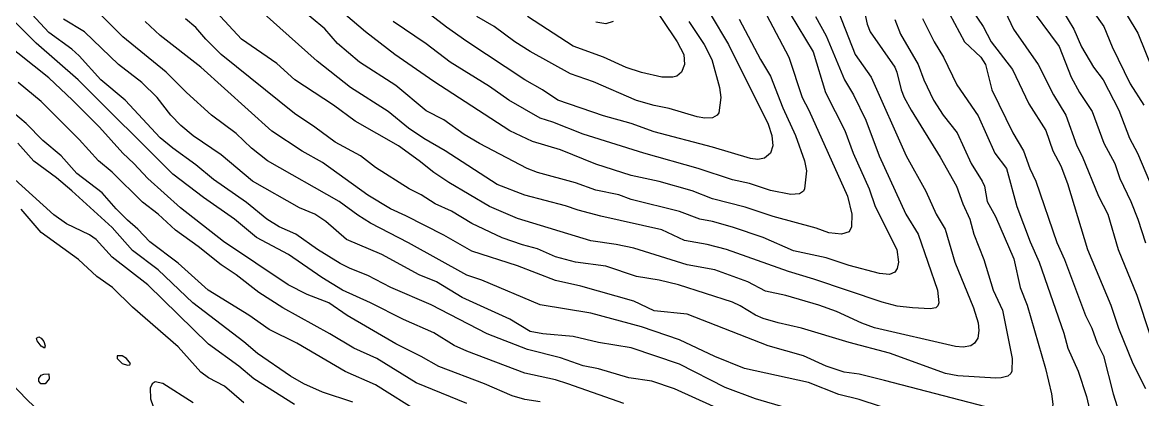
# Model space of a CAD drawing. Extents: x 474277 to 475042, y 254928 to 255625.
# Drawn here: x 474854.5 to 474888.42, y 255316.4 to 255327.82 of the extents above; entities that cross this region are included whole.
import ezdxf

# ---------------------------------------------------------------- set-up
doc = ezdxf.new("R2010")
doc.units = 0
doc.header["$MEASUREMENT"] = 0
doc.layers.add('BaseMapV2_DTM_export_MonNov09090547073261 — entities', color=1, linetype='CONTINUOUS')

msp = doc.modelspace()

# ---------------------------------------------------------------- linework, layer by layer
at = {"layer": 'BaseMapV2_DTM_export_MonNov09090547073261 — entities', "color": 15, "linetype": 'Continuous', "true_color": 0xb7484b}
for points in [[(474880.481, 255316.194, 95.75), (474879.842, 255316.411, 95.75), (474879.229, 255316.556, 95.75), (474878.308, 255316.917, 95.75), (474876.366, 255317.344, 95.75), (474875.471, 255317.707, 95.75), (474874.398, 255318.214, 95.75), (474873.248, 255318.603, 95.75), (474871.714, 255319.025, 95.75), (474870.181, 255319.277, 95.75), (474868.417, 255320.022, 95.75), (474867.957, 255320.172, 95.75), (474866.194, 255321.153, 95.75), (474865.043, 255321.748, 95.75), (474864.66, 255321.99, 95.75), (474864.098, 255322.404, 95.75), (474861.929, 255323.631, 95.75), (474861.44, 255324.015, 95.75), (474860.98, 255324.458, 95.75), (474860.227, 255325.011, 95.75), (474859.474, 255325.702, 95.75), (474858.86, 255326.315, 95.75), (474857.547, 255327.388, 95.75), (474854.769, 255330.151, 95.75)], [(474876.457, 255329.152, 97.25), (474877.715, 255326.775, 97.25), (474878.115, 255325.548, 97.25), (474878.317, 255325.165, 97.25), (474879.487, 255322.558, 97.25), (474879.613, 255322.021, 97.25), (474879.606, 255321.638, 97.25), (474879.54, 255321.484, 97.25)], [(474887.28, 255329.166, 94), (474888.276, 255327.493, 94), (474888.72, 255326.392, 94)], [(474882.163, 255319.184, 96.75), (474881.989, 255319.148, 96.75), (474881.452, 255319.18, 96.75), (474880.992, 255319.234, 96.75), (474880.532, 255319.35, 96.75), (474878.462, 255320.054, 96.75), (474877.695, 255320.28, 96.75), (474875.818, 255320.948, 96.75), (474875.241, 255321.1, 96.75), (474874.551, 255321.216, 96.75), (474873.861, 255321.543, 96.75), (474872.021, 255321.955, 96.75), (474871.331, 255322.14, 96.75), (474870.947, 255322.274, 96.75), (474869.721, 255322.595, 96.75), (474868.877, 255322.912, 96.75), (474867.306, 255323.938, 96.75), (474866.654, 255324.311, 96.75), (474866.194, 255324.62, 96.75), (474865.58, 255325.125, 96.75), (474864.441, 255325.855, 96.75), (474863.433, 255326.654, 96.75), (474860.981, 255328.845, 96.75)], [(474879.54, 255321.484, 97.25), (474879.305, 255321.416, 97.25), (474878.922, 255321.452, 97.25), (474878.538, 255321.59, 97.25), (474877.235, 255321.944, 97.25), (474876.391, 255322.225, 97.25), (474875.395, 255322.48, 97.25), (474874.781, 255322.728, 97.25), (474873.785, 255323.002, 97.25), (474872.941, 255323.189, 97.25), (474871.868, 255323.532, 97.25), (474870.794, 255323.968, 97.25), (474869.951, 255324.214, 97.25), (474869.261, 255324.541, 97.25), (474866.96, 255326.03, 97.25), (474865.776, 255326.852, 97.25), (474864.89, 255327.542, 97.25), (474863.28, 255328.921, 97.25)], [(474878.913, 255328.922, 96.5), (474879.719, 255326.852, 96.5), (474880.198, 255326.162, 96.5), (474881.266, 255323.785, 96.5), (474881.855, 255322.711, 96.5), (474882.172, 255322.021, 96.5), (474882.44, 255321.561, 96.5), (474882.739, 255320.564, 96.5), (474883.3, 255319.184, 96.5), (474883.441, 255318.724, 96.5), (474883.467, 255318.494, 96.5), (474883.431, 255318.264, 96.5), (474883.335, 255318.111, 96.5), (474883.222, 255318.034, 96.5)], [(474882.925, 255328.692, 95.25), (474883.59, 255327.695, 95.25), (474883.836, 255327.235, 95.25), (474884.482, 255326.392, 95.25), (474884.979, 255325.359, 95.25), (474885.491, 255324.551, 95.25), (474885.699, 255323.938, 95.25), (474885.944, 255323.478, 95.25), (474886.151, 255322.941, 95.25), (474886.752, 255320.948, 95.25), (474887.459, 255319.261, 95.25), (474887.692, 255318.571, 95.25), (474888.129, 255317.497, 95.25), (474888.506, 255316.739, 95.25)], [(474875.433, 255316.194, 95.25), (474874.245, 255316.726, 95.25), (474873.559, 255316.96, 95.25), (474872.864, 255317.064, 95.25), (474871.944, 255317.331, 95.25), (474871.484, 255317.429, 95.25), (474870.794, 255317.673, 95.25), (474869.797, 255317.917, 95.25), (474868.571, 255318.396, 95.25), (474866.884, 255319.272, 95.25), (474865.657, 255319.802, 95.25), (474864.967, 255320.162, 95.25), (474864.43, 255320.369, 95.25), (474864.123, 255320.529, 95.25), (474863.439, 255320.948, 95.25), (474862.787, 255321.408, 95.25), (474862.283, 255321.631, 95.25), (474861.9, 255321.862, 95.25), (474861.286, 255322.375, 95.25), (474860.289, 255323.069, 95.25), (474859.753, 255323.514, 95.25), (474859.059, 255324.015, 95.25), (474858.679, 255324.328, 95.25), (474857.614, 255325.471, 95.25), (474856.875, 255326.085, 95.25), (474856.226, 255326.813, 95.25), (474855.996, 255327.016, 95.25), (474855.306, 255327.516, 95.25), (474854.539, 255328.348, 95.25)], [(474873.401, 255328.629, 98.25), (474874.328, 255327.235, 98.25), (474874.526, 255326.852, 98.25), (474874.549, 255326.545, 98.25), (474874.461, 255326.315, 98.25), (474874.321, 255326.2, 98.25), (474874.199, 255326.162, 98.25)], [(474877.52, 255328.462, 97), (474878.444, 255326.928, 97), (474878.821, 255325.702, 97), (474879.408, 255324.551, 97), (474879.653, 255323.861, 97), (474880.147, 255322.788, 97), (474880.327, 255322.251, 97), (474880.982, 255320.948, 97), (474881.028, 255320.564, 97), (474880.992, 255320.373, 97), (474880.921, 255320.258, 97)], [(474884.88, 255328.462, 94.75), (474885.899, 255327.097, 94.75), (474886.258, 255326.162, 94.75), (474886.513, 255325.702, 94.75), (474886.896, 255325.127, 94.75), (474887.244, 255324.168, 94.75), (474887.577, 255323.555, 94.75), (474887.731, 255323.095, 94.75), (474888.066, 255322.404, 94.75), (474888.275, 255321.868, 94.75), (474888.506, 255321.145, 94.75)], [(474885.822, 255328.462, 94.5), (474886.34, 255327.618, 94.5), (474886.571, 255327.082, 94.5), (474886.933, 255326.468, 94.5), (474887.225, 255326.085, 94.5), (474887.699, 255325.165, 94.5), (474888.022, 255324.321, 94.5), (474888.263, 255323.861, 94.5), (474888.853, 255322.481, 94.5)], [(474886.599, 255328.615, 94.25), (474887.252, 255327.695, 94.25), (474887.496, 255327.082, 94.25), (474888.046, 255325.96, 94.25), (474888.461, 255325.318, 94.25)], [(474872.711, 255316.285, 95), (474871.017, 255316.884, 95), (474870.641, 255316.998, 95), (474869.721, 255317.204, 95), (474867.957, 255317.875, 95), (474867.574, 255318.046, 95), (474866.96, 255318.43, 95), (474866.04, 255318.83, 95), (474865.04, 255319.337, 95), (474864.198, 255319.721, 95), (474863.567, 255320.104, 95), (474862.561, 255320.794, 95), (474861.593, 255321.316, 95), (474860.922, 255321.868, 95), (474859.983, 255322.525, 95), (474859.063, 255323.229, 95), (474856.192, 255326.085, 95), (474854.922, 255327.196, 95), (474854.079, 255328.034, 95)], [(474883.222, 255318.034, 96.5), (474882.986, 255317.991, 96.5), (474882.756, 255318.008, 96.5), (474880.302, 255318.58, 96.5), (474879.919, 255318.714, 96.5), (474879.152, 255319.073, 96.5), (474878.615, 255319.265, 96.5), (474877.618, 255319.557, 96.5), (474877.005, 255319.69, 96.5), (474876.468, 255319.967, 96.5), (474875.471, 255320.337, 96.5), (474874.628, 255320.479, 96.5), (474873.018, 255320.993, 96.5), (474872.481, 255321.103, 96.5), (474871.714, 255321.21, 96.5), (474869.491, 255321.89, 96.5), (474868.647, 255322.249, 96.5), (474867.42, 255322.975, 96.5), (474866.96, 255323.274, 96.5), (474866.521, 255323.631, 96.5), (474865.887, 255324.081, 96.5), (474864.583, 255324.83, 96.5), (474863.923, 255325.318, 96.5), (474862.757, 255326.085, 96.5), (474862.206, 255326.582, 96.5), (474861.133, 255327.319, 96.5), (474860.366, 255328.142, 96.5)], [(474880.921, 255320.258, 97), (474880.762, 255320.19, 97), (474880.455, 255320.224, 97), (474879.535, 255320.465, 97), (474878.845, 255320.696, 97), (474877.848, 255320.91, 97), (474876.928, 255321.312, 97), (474876.008, 255321.621, 97), (474875.395, 255321.795, 97), (474875.011, 255321.862, 97), (474874.398, 255322.096, 97), (474872.941, 255322.465, 97), (474872.558, 255322.599, 97), (474871.868, 255322.745, 97), (474871.254, 255322.97, 97), (474870.104, 255323.275, 97), (474869.79, 255323.401, 97), (474868.34, 255324.155, 97), (474867.88, 255324.434, 97), (474867.267, 255324.871, 97), (474866.73, 255325.143, 97), (474865.81, 255325.91, 97), (474864.711, 255326.622, 97), (474864.047, 255327.185, 97), (474863.663, 255327.628, 97), (474862.835, 255328.309, 97)], [(474876.97, 255323.708, 97.75), (474876.775, 255323.67, 97.75), (474876.545, 255323.701, 97.75), (474875.395, 255324.05, 97.75), (474873.631, 255324.51, 97.75), (474872.941, 255324.759, 97.75), (474872.098, 255324.994, 97.75), (474870.717, 255325.465, 97.75), (474870.25, 255325.778, 97.75), (474869.721, 255326.083, 97.75), (474867.957, 255327.247, 97.75), (474867.344, 255327.675, 97.75), (474866.73, 255328.157, 97.75)], [(474875.4, 255324.935, 98), (474875.165, 255324.927, 98), (474874.935, 255324.966, 98), (474874.091, 255325.214, 98), (474873.631, 255325.302, 98), (474873.094, 255325.457, 98), (474871.791, 255326.021, 98), (474871.101, 255326.269, 98), (474869.874, 255326.946, 98), (474869.414, 255327.235, 98), (474868.787, 255327.695, 98), (474868.261, 255328.002, 98)], [(474874.199, 255326.162, 98.25), (474873.861, 255326.161, 98.25), (474873.248, 255326.304, 98.25), (474872.788, 255326.458, 98.25), (474872.098, 255326.77, 98.25), (474871.178, 255327.106, 98.25), (474869.798, 255328.002, 98.25)], [(474875.325, 255328.078, 97.75), (474875.885, 255327.158, 97.75), (474877.082, 255324.737, 97.75), (474877.191, 255324.398, 97.75), (474877.224, 255324.091, 97.75), (474877.156, 255323.861, 97.75), (474876.97, 255323.708, 97.75)], [(474878.515, 255328.002, 96.75), (474878.845, 255327.417, 96.75), (474879.399, 255326.085, 96.75), (474879.665, 255325.625, 96.75), (474880.039, 255324.858, 96.75), (474880.445, 255323.785, 96.75), (474881.257, 255322.021, 96.75), (474881.628, 255321.408, 96.75), (474882.211, 255319.721, 96.75), (474882.247, 255319.337, 96.75), (474882.219, 255319.246, 96.75), (474882.163, 255319.184, 96.75)], [(474879.985, 255328.232, 96.25), (474880.085, 255327.772, 96.25), (474880.17, 255327.542, 96.25), (474880.915, 255326.464, 96.25), (474880.984, 255326.315, 96.25), (474881.112, 255325.778, 96.25), (474881.205, 255325.548, 96.25), (474881.413, 255325.165, 96.25), (474882.296, 255323.743, 96.25), (474882.787, 255322.865, 96.25), (474882.983, 255322.328, 96.25), (474883.191, 255321.868, 96.25), (474883.314, 255321.408, 96.25), (474883.616, 255320.641, 96.25), (474883.896, 255319.721, 96.25), (474884.179, 255319.107, 96.25), (474884.468, 255317.651, 96.25), (474884.461, 255317.267, 96.25), (474884.428, 255317.19, 96.25), (474884.339, 255317.114, 96.25)], [(474882.577, 255328.078, 95.5), (474883.034, 255327.235, 95.5), (474883.522, 255326.775, 95.5), (474883.662, 255326.545, 95.5), (474883.855, 255325.778, 95.5), (474884.496, 255324.475, 95.5), (474884.815, 255323.938, 95.5), (474885.01, 255323.401, 95.5), (474885.19, 255323.018, 95.5), (474885.823, 255321.155, 95.5), (474886.061, 255320.641, 95.5), (474886.693, 255318.954, 95.5), (474886.881, 255318.571, 95.5), (474887.047, 255318.111, 95.5), (474887.241, 255317.727, 95.5), (474887.532, 255316.577, 95.5), (474888.017, 255315.044, 95.5)], [(474884.263, 255328.155, 95), (474884.508, 255327.618, 95), (474885.264, 255326.545, 95), (474885.728, 255325.625, 95), (474886.101, 255325.011, 95), (474886.431, 255324.091, 95), (474886.589, 255323.776, 95), (474887.089, 255322.558, 95), (474887.37, 255322.021, 95), (474887.683, 255320.948, 95), (474888.247, 255319.567, 95), (474888.652, 255318.341, 95)], [(474878.556, 255315.887, 95.5), (474876.698, 255316.425, 95.5), (474875.778, 255316.775, 95.5), (474874.398, 255317.474, 95.5), (474872.941, 255317.972, 95.5), (474871.944, 255318.135, 95.5), (474871.178, 255318.317, 95.5), (474870.257, 255318.395, 95.5), (474869.874, 255318.47, 95.5), (474869.261, 255318.842, 95.5), (474867.823, 255319.491, 95.5), (474867.037, 255319.973, 95.5), (474866.522, 255320.181, 95.5), (474865.387, 255320.794, 95.5), (474864.312, 255321.254, 95.5), (474863.688, 255321.791, 95.5), (474863.357, 255322.016, 95.5), (474862.896, 255322.21, 95.5), (474861.472, 255323.018, 95.5), (474860.52, 255323.818, 95.5), (474859.676, 255324.387, 95.5), (474859.299, 255324.705, 95.5), (474858.996, 255325.011, 95.5), (474858.589, 255325.548, 95.5), (474858.117, 255326.008, 95.5), (474857.415, 255326.545, 95.5), (474856.379, 255327.542, 95.5), (474855.746, 255327.925, 95.5)], [(474883.676, 255316.187, 96), (474880.609, 255316.987, 96), (474879.842, 255317.173, 96), (474879.382, 255317.234, 96), (474878.844, 255317.42, 96), (474878.155, 255317.73, 96), (474877.082, 255318.031, 96), (474874.628, 255318.988, 96), (474873.631, 255319.095, 96), (474873.018, 255319.38, 96), (474871.408, 255319.836, 96), (474870.641, 255320.009, 96), (474869.491, 255320.451, 96), (474868.11, 255320.901, 96), (474867.267, 255321.385, 96), (474866.117, 255321.968, 96), (474865.648, 255322.174, 96), (474864.967, 255322.594, 96), (474863.587, 255323.578, 96), (474862.973, 255323.92, 96), (474862.053, 255324.534, 96), (474859.906, 255326.466, 96), (474858.679, 255327.422, 96), (474858.221, 255327.848, 96)], [(474884.339, 255317.114, 96.25), (474884.136, 255317.06, 96.25), (474883.982, 255317.055, 96.25), (474882.832, 255317.127, 96.25), (474882.449, 255317.199, 96.25), (474880.762, 255317.807, 96.25), (474879.535, 255318.13, 96.25), (474878.095, 255318.571, 96.25), (474877.388, 255318.724, 96.25), (474876.928, 255318.862, 96.25), (474876.698, 255318.963, 96.25), (474876.238, 255319.245, 96.25), (474876.008, 255319.352, 96.25), (474874.369, 255319.874, 96.25), (474873.785, 255320.021, 96.25), (474873.094, 255320.134, 96.25), (474872.174, 255320.444, 96.25), (474871.254, 255320.56, 96.25), (474870.641, 255320.73, 96.25), (474870.104, 255320.963, 96.25), (474869.644, 255321.088, 96.25), (474869.031, 255321.302, 96.25), (474868.11, 255321.735, 96.25), (474867.497, 255322.109, 96.25), (474867.005, 255322.328, 96.25), (474866.577, 255322.6, 96.25), (474866.215, 255322.788, 96.25), (474865.197, 255323.432, 96.25), (474864.737, 255323.779, 96.25), (474863.97, 255324.194, 96.25), (474863.357, 255324.654, 96.25), (474862.743, 255325.062, 96.25), (474860.526, 255326.852, 96.25), (474860.061, 255327.312, 96.25), (474859.753, 255327.669, 96.25), (474859.446, 255327.926, 96.25)], [(474878.036, 255322.634, 97.5), (474877.772, 255322.616, 97.5), (474877.158, 255322.735, 97.5), (474876.518, 255322.941, 97.5), (474876.008, 255323.054, 97.5), (474874.965, 255323.401, 97.5), (474873.324, 255323.86, 97.5), (474871.484, 255324.441, 97.5), (474870.564, 255324.803, 97.5), (474870.181, 255324.919, 97.5), (474869.232, 255325.471, 97.5), (474868.647, 255325.881, 97.5), (474867.455, 255326.622, 97.5), (474866.73, 255327.176, 97.5), (474865.734, 255327.854, 97.5)], [(474872.391, 255327.848, 98.5), (474872.174, 255327.778, 98.5), (474871.868, 255327.826, 98.5)], [(474874.68, 255327.848, 98), (474875.149, 255327.158, 98), (474875.383, 255326.698, 98), (474875.608, 255325.855, 98), (474875.647, 255325.548, 98), (474875.589, 255325.088, 98), (474875.542, 255325.011, 98), (474875.4, 255324.935, 98)], [(474876.206, 255327.925, 97.5), (474876.849, 255326.698, 97.5), (474877.158, 255326.2, 97.5), (474877.532, 255325.241, 97.5), (474877.913, 255324.398, 97.5), (474878.187, 255323.631, 97.5), (474878.248, 255323.325, 97.5), (474878.181, 255322.788, 97.5), (474878.155, 255322.711, 97.5), (474878.036, 255322.634, 97.5)], [(474880.915, 255327.909, 96), (474881.096, 255327.465, 96), (474881.623, 255326.545, 96), (474881.796, 255326.085, 96), (474882.094, 255325.471, 96), (474882.381, 255325.011, 96), (474882.803, 255324.475, 96), (474883.229, 255323.555, 96), (474883.564, 255323.018, 96), (474883.631, 255322.865, 96), (474883.717, 255322.404, 96), (474883.968, 255321.944, 96), (474884.519, 255320.662, 96), (474884.719, 255319.797, 96), (474884.924, 255319.261, 96), (474885.485, 255317.344, 96), (474885.659, 255316.577, 96), (474885.701, 255316.27, 96), (474885.669, 255316.068, 96), (474885.556, 255315.964, 96)], [(474881.759, 255327.945, 95.75), (474882.115, 255327.235, 95.75), (474882.391, 255326.775, 95.75), (474882.799, 255325.932, 95.75), (474883.446, 255324.997, 95.75), (474883.952, 255323.861, 95.75), (474884.303, 255323.401, 95.75), (474884.617, 255322.251, 95.75), (474885.016, 255321.178, 95.75), (474885.29, 255320.564, 95.75), (474886.038, 255318.417, 95.75), (474886.156, 255317.957, 95.75), (474886.468, 255317.267, 95.75), (474886.728, 255316.5, 95.75), (474886.864, 255315.887, 95.75)], [(474870.181, 255316.336, 94.75), (474869.721, 255316.408, 94.75), (474869.337, 255316.515, 94.75), (474868.497, 255316.884, 94.75), (474867.114, 255317.402, 94.75), (474866.577, 255317.712, 94.75), (474865.81, 255318.093, 94.75), (474864.335, 255318.954, 94.75), (474863.782, 255319.337, 94.75), (474863.127, 255319.585, 94.75), (474862.554, 255319.874, 94.75), (474860.596, 255321.191, 94.75), (474859.293, 255322.208, 94.75), (474858.3, 255323.095, 94.75), (474857.881, 255323.555, 94.75), (474857.548, 255323.861, 94.75), (474856.839, 255324.651, 94.75), (474856.024, 255325.471, 94.75), (474855.306, 255326.142, 94.75), (474853.925, 255327.248, 94.75)], [(474867.957, 255316.282, 94.5), (474866.424, 255316.916, 94.5), (474865.238, 255317.651, 94.5), (474864.534, 255317.957, 94.5), (474863.817, 255318.399, 94.5), (474862.392, 255319.184, 94.5), (474861.663, 255319.644, 94.5), (474860.975, 255320.181, 94.5), (474860.52, 255320.482, 94.5), (474859.829, 255321.038, 94.5), (474859.139, 255321.534, 94.5), (474858.612, 255322.021, 94.5), (474858.143, 255322.38, 94.5), (474857.222, 255323.288, 94.5), (474856.812, 255323.631, 94.5), (474856.226, 255324.279, 94.5), (474855.076, 255325.431, 94.5), (474854.378, 255326.008, 94.5)], [(474866.577, 255315.982, 94.25), (474865.197, 255316.848, 94.25), (474864.277, 255317.258, 94.25), (474862.808, 255318.111, 94.25), (474861.976, 255318.528, 94.25), (474861.363, 255318.96, 94.25), (474860.131, 255319.721, 94.25), (474859.216, 255320.534, 94.25), (474858.361, 255321.178, 94.25), (474858.003, 255321.561, 94.25), (474857.683, 255321.833, 94.25), (474857.345, 255322.174, 94.25), (474856.916, 255322.668, 94.25), (474856.156, 255323.248, 94.25), (474855.681, 255323.785, 94.25), (474855.118, 255324.245, 94.25), (474854.615, 255324.764, 94.25), (474854.235, 255325.088, 94.25)], [(474864.507, 255316.322, 94), (474863.587, 255316.625, 94), (474863.025, 255316.884, 94), (474862.617, 255317.114, 94), (474861.62, 255317.804, 94), (474861.21, 255318.157, 94), (474859.668, 255319.337, 94), (474858.616, 255320.334, 94), (474857.836, 255320.914, 94), (474857.222, 255321.61, 94), (474855.996, 255322.727, 94), (474855.536, 255323.113, 94), (474854.845, 255323.62, 94), (474854.366, 255324.168, 94)], [(474862.743, 255316.256, 93.75), (474861.516, 255317.037, 93.75), (474861.06, 255317.42, 93.75), (474860.136, 255318.085, 93.75), (474858.302, 255319.874, 93.75), (474857.219, 255320.718, 93.75), (474856.734, 255321.254, 93.75), (474856.532, 255321.388, 93.75), (474855.842, 255321.728, 93.75), (474855.459, 255321.993, 93.75), (474854.159, 255323.171, 93.75)], [(474861.21, 255316.309, 93.5), (474860.627, 255316.807, 93.5), (474860.136, 255317.066, 93.5), (474859.906, 255317.235, 93.5), (474859.216, 255317.999, 93.5), (474857.836, 255319.202, 93.5), (474857.228, 255319.797, 93.5), (474856.762, 255320.13, 93.5), (474856.204, 255320.641, 93.5), (474855.076, 255321.463, 93.5), (474854.462, 255322.168, 93.5)], [(474855.168, 255317.957, 93.5), (474855.076, 255318.018, 93.5), (474854.954, 255318.187, 93.5), (474854.93, 255318.264, 93.5), (474854.999, 255318.306, 93.5), (474855.076, 255318.266, 93.5), (474855.152, 255318.161, 93.5), (474855.196, 255318.034, 93.5), (474855.168, 255317.957, 93.5)], [(474857.759, 255317.455, 93.25), (474857.781, 255317.497, 93.25), (474857.654, 255317.651, 93.25), (474857.529, 255317.728, 93.25), (474857.37, 255317.727, 93.25), (474857.375, 255317.651, 93.25), (474857.529, 255317.501, 93.25), (474857.683, 255317.447, 93.25), (474857.759, 255317.455, 93.25)], [(474855.191, 255316.884, 93.5), (474855.063, 255316.884, 93.5), (474855.002, 255316.96, 93.5), (474854.999, 255317.041, 93.5), (474855.076, 255317.141, 93.5), (474855.152, 255317.176, 93.5), (474855.306, 255317.183, 93.5), (474855.314, 255317.037, 93.5), (474855.191, 255316.884, 93.5)], [(474855.689, 255315.402, 93.25), (474854.616, 255316.424, 93.25), (474854.002, 255317.077, 93.25)], [(474859.676, 255316.308, 93.25), (474858.756, 255316.888, 93.25), (474858.526, 255316.939, 93.25), (474858.43, 255316.884, 93.25), (474858.373, 255316.753, 93.25), (474858.386, 255316.424, 93.25), (474858.544, 255315.964, 93.25)]]:
    msp.add_polyline3d(points, dxfattribs=at)

doc.saveas('drawing.dxf')
